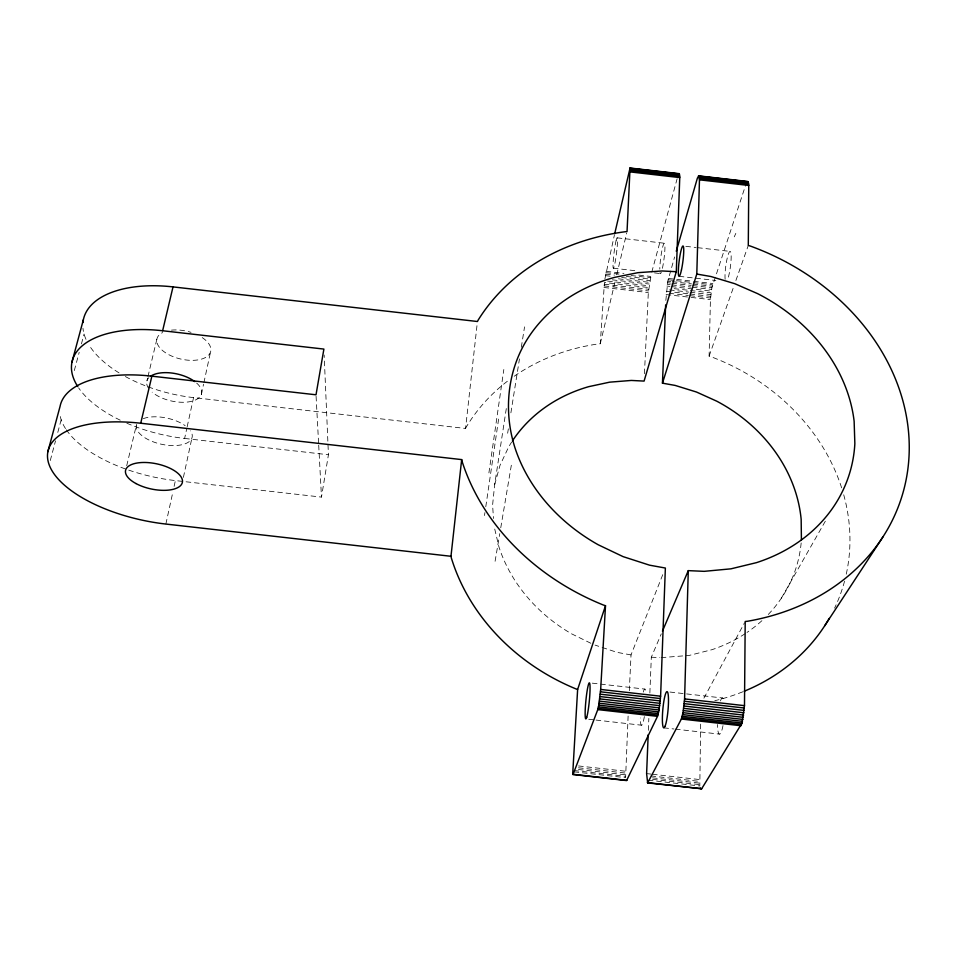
<?xml version="1.0" encoding="UTF-8"?>
<svg xmlns="http://www.w3.org/2000/svg" width="957" height="957" viewBox="0 0 957 957"><rect width="100%" height="100%" fill="white"/><g stroke="black" fill="none" stroke-linecap="round" stroke-linejoin="round"><path stroke-width="0.72" stroke-dasharray="4.79 3.59" d="M574.044 771.844L625.603 777.646L628.115 716.051M648.272 780.194L699.806 785.984L700.68 722.774M841.634 487.867A205.851 179.27 19.4 0 0 710.824 356.662L709.113 356.136L710.429 299.601L711.888 287.782L746.113 183.696M648.356 730.323L648.846 718.396M649.863 693.024L651.322 657.22L661.287 633.857M665.833 300.462L667.807 281.179L674.613 256.954M629.323 690.715L631.022 654.923L663.727 572.178M644.444 373.708L648.332 292.543L651.394 273.558M514.208 376.245A205.851 179.27 19.4 0 1 598.52 343.898L600.266 343.766L604.453 282.494L648.786 287.543M506.301 408.579L494.649 484.685L492.592 505.081L493.489 518.503M125.355 376.532A102.411 52.874 13.1 0 0 193.553 397.61L465.557 428.449L477.268 322.988M604.884 279.001L614.346 235.278M488.907 472.914L503.825 369.51M484.493 515.548L484.924 512.605M485.785 506.732L499.135 415.565M507.653 433.222L508.346 428.856M510.894 412.826L519.46 358.923M521.314 347.259L524.556 326.863M66.344 429.825A105.844 49.632 12.3 0 0 175.382 480.581L321.48 497.102L328.43 454.742L324.16 355.023M495.092 561.269L499.769 533.623M500.75 527.797L511.337 465.222M183.397 477.376L191.902 438.067M201.353 394.404L203.554 384.212M203.877 382.752L210.492 352.152M165.86 524.053L172.846 492.173M174.114 486.371L175.382 480.581M126.826 423.197A104.098 51.331 12.7 0 0 184.617 438.45L186.842 428.246M187.165 426.786L193.553 397.61M126.707 465.748L136.492 424.705A28.531 13.362 12.3 0 0 167.427 445.244A28.531 13.362 12.3 0 0 190.491 430.817M146.923 380.91L147.593 378.075M147.94 376.663L157.02 338.527M600.266 343.766L615.363 280.509M616.739 274.755L626.691 233.053M50.266 460.532L55.53 440.842M57.791 432.397L61.176 419.728M74.311 370.562L79.192 352.296M81.441 343.874L84.072 334.041M651.777 272.123L677.113 178.78M494.649 484.685L500.056 465.198L508.622 447.027A156.685 136.349 19.4 0 1 511.612 442.134M709.113 356.136L733.911 286.083M735.897 280.473L748.29 245.447M734.258 236.846L735.837 233.364M465.557 428.449L466.215 427.109A205.851 179.27 19.4 0 1 508.203 380.611M703.909 698.167L744.51 622.792M781.391 598.149L827.015 518.251M651.322 657.22L659.768 657.579M661.179 657.638L689.184 655.425L711.888 649.707A156.685 136.349 19.4 0 0 745.79 633.259M592.287 683.154L644.862 689.088M669.972 692.043L722.535 697.976M588.722 719.245L594.584 719.903M596.044 720.071L641.477 725.191M663.739 727.834L674.003 728.995M675.463 729.15L719.413 734.103M578.554 765.947L625.495 771.222M646.609 773.603L650.999 774.093M652.471 774.261L699.388 779.536M578.483 767.789L625.459 773.077M650.987 775.948L699.411 781.391M578.435 769.5L625.459 774.787M652.495 777.826L699.495 783.113M574.021 770.529L625.507 776.318M652.566 779.357L699.627 784.644M617.169 237.838L664.325 243.222M685.822 246.332L696.122 247.504M697.593 247.672L729.964 251.368M613.353 268.211L636.86 270.891M654.492 272.901L660.366 273.57M679.147 276.31L715.884 280.497M606.116 271.357L623.916 273.391M638.75 275.078L650.616 276.429M668.405 278.451L692.126 281.155M693.61 281.322L712.881 283.523M605.865 272.649L619.203 274.169M631.058 275.52L650.329 277.721M668.106 279.743L691.803 282.447M693.287 282.614L712.546 284.803M605.614 274.097L614.502 275.102M626.345 276.453L650.042 279.145M667.807 281.179L670.761 281.514M672.245 281.681L691.492 283.87M692.964 284.038L712.211 286.227M605.362 275.652L611.284 276.322M621.643 277.494L649.755 280.7M667.508 282.722L670.474 283.057M671.946 283.224L691.181 285.413M692.665 285.581L711.888 287.782M618.425 278.81L649.492 282.339M667.232 284.361L670.187 284.696M671.67 284.875L690.894 287.052M692.366 287.232L711.589 289.409M612.277 279.839L649.229 284.05M666.969 286.071L669.924 286.406M671.407 286.574L711.314 291.119M607.611 281.083L649.002 285.796M674.123 288.655L688.896 290.33M690.38 290.509L711.063 292.854M669.481 289.899L688.681 292.088M690.164 292.256L710.848 294.612M604.262 284.217L648.607 289.265M666.335 291.287L688.502 293.811M689.985 293.978L710.668 296.335M604.094 285.892L648.451 290.94M669.146 293.297L688.358 295.486M689.841 295.653L710.525 298.01M603.963 287.483L648.332 292.543M666.072 294.553L689.734 297.256M691.205 297.424L710.429 299.601M184.617 438.45L328.43 454.742M631.022 654.923L617.026 652.351L595.051 645.102M590.864 643.271L571.688 633.881A156.685 136.349 19.4 0 1 498.92 546.818L494.326 527.319M316.085 396.282L318.621 443.725M318.705 445.208L321.48 497.102M120.247 420.195A104.098 51.331 12.7 0 1 78.63 387.872M196.652 383.087A28.064 13.817 12.7 0 1 190.455 401.569A28.064 13.817 12.7 0 1 152.187 392.203M148.67 388.434A28.064 13.817 12.7 0 1 148.861 377.668M119.027 372.859A102.411 52.874 13.1 0 1 88.834 344.711M86.01 339.364A102.411 52.874 13.1 0 1 82.96 328.239M65.507 428.557A105.844 49.632 12.3 0 1 59.884 414.261M143.323 418.628A28.531 13.362 12.3 0 1 185.168 425.662M202.214 337.594A27.609 14.235 13.1 0 1 204.152 358.157A27.609 14.235 13.1 0 1 166.434 353.336A27.609 14.235 13.1 0 1 162.63 332.534M171.459 330.141A27.609 14.235 13.1 0 1 186.818 331.218M188.23 331.565A27.609 14.235 13.1 0 1 191.029 332.366M801.165 542.966A156.685 136.349 19.4 0 1 768.076 614.681M761.904 620.698A156.685 136.349 19.4 0 1 747.01 632.433M844.564 581.15A205.851 179.27 19.4 0 1 834.588 608.114M742.835 691.779A205.851 179.27 19.4 0 1 714.795 700.703M843.715 494.793A205.851 179.27 19.4 0 1 846.251 574.212M662.4 268.319A15.312 1.699 -82.7 0 0 664.924 248.425A15.312 1.699 -82.7 0 0 663.057 245.662L662.675 247.026A15.312 1.699 -82.7 0 0 659.792 269.132M661.275 272.338A15.312 1.699 -82.7 0 1 659.983 272.721M643.26 692.078A18.135 2.357 -84.7 0 1 645.903 692.342M644.36 716.59A18.135 2.357 -84.7 0 1 642.661 723.659L642.243 724.569A18.135 2.357 -84.7 0 1 640.317 717.953M725.143 279.288A15.3 2.345 -82.3 0 1 727.703 256.249A15.3 2.345 -82.3 0 1 731.172 257.301A15.3 2.345 -82.3 0 1 727.404 279.982M720.454 700.919A18.135 3.254 -85.2 0 1 724.09 701.29M723.002 725.585A18.135 3.254 -85.2 0 1 720.968 732.607L720.43 733.505A18.135 3.254 -85.2 0 1 717.439 724.521M616.164 240.315L615.841 241.69A15.312 1.232 -82.9 0 0 613.066 267.206A15.312 1.232 -82.9 0 0 616.703 251.44A15.312 1.232 -82.9 0 0 616.164 240.315"/><path stroke-width="1.44" d="M746.903 182.093L748.171 181.818L748.757 185.455L748.29 245.447L750.204 246.009A231.163 193.816 17.8 0 1 909.246 448.821A231.163 193.816 17.8 0 1 747.417 621.272L745.204 621.488L744.486 705.656L742.034 723.049L701.672 788.747L647.65 782.922L646.609 773.603L648.176 734.809M82.948 322.533A102.411 52.874 13.1 0 1 173.014 286.897L477.435 321.504L478.165 320.069A231.163 193.816 17.8 0 1 625.1 231.75L627.038 231.618L630.053 168.025L614.669 233.843M647.65 782.922L681.372 719.03L683.011 712.666L684.578 698.909L688.286 570.635L704.173 571.341L730.957 568.829L756.437 562.656A175.909 147.33 17.8 0 0 854.852 443.617L854.134 421.271A175.909 147.33 17.8 0 0 757.609 293.643L734.785 283.703L710.955 276.525L696.792 274.049L699.471 179.832L698.873 175.909L697.39 178.134L676.276 251.224M577.633 689.447L575.707 688.801A205.851 179.27 19.4 0 1 451.321 557.883L450.974 556.28L165.86 524.053A107.663 47.802 11.9 0 1 48.221 461.752A107.663 47.802 11.9 0 1 140.727 423.233L461.669 459.599L462.064 461.334A231.163 193.816 17.8 0 0 603.317 605.003L605.506 605.709L577.633 689.447L572.729 773.627L573.016 774.536L626.584 780.577L657.495 716.338L659.038 709.974L660.605 696.206L665.366 568.039L649.54 565.168L623.115 556.639L598.197 544.76A175.909 147.33 17.8 0 1 515.548 449.539C503.633 414.154 506.6 374.031 525.74 341.721A175.909 147.33 17.8 0 1 614.633 277.363L637.948 272.673L662.077 270.963L676.3 271.716L679.757 177.583L679.039 173.624M801.416 540.035L801.165 519.4A156.685 136.349 19.4 0 0 716.781 401.198L696.445 392.011L675.14 385.42L662.459 383.171L665.653 304.9M573.016 774.536L597.778 709.604L598.771 705.142L600.661 689.447L605.506 605.709M450.974 556.28L461.669 459.599M140.727 423.233L151.876 376.173L316.013 394.798L323.897 349.078L162.63 330.751A104.098 51.331 12.7 0 0 77.768 386.568M162.63 330.751L173.014 286.897M47.85 451.776L60.088 406.282A105.844 49.632 12.3 0 1 151.876 376.173M71.919 362.296L83.355 319.77M676.3 271.716L644.085 381.089L631.333 380.443L609.657 382.166L588.699 386.664A156.685 136.349 19.4 0 0 512.402 440.926M662.459 383.171L696.792 274.049M662.459 631.106L688.286 570.635M824.623 625.89L882.821 537.092M600.661 689.447L660.605 696.206M684.578 698.909L744.486 705.656M600.482 691.803L660.45 698.562M684.422 701.266L744.367 708.013M600.254 694.184L660.246 700.943M684.231 703.646L744.187 710.405M600.003 696.564L659.995 703.323M683.992 706.027L743.948 712.786M599.728 698.885L659.708 705.644M683.693 708.347L743.649 715.106M599.417 701.122L659.385 707.869M683.37 710.572L743.314 717.331M599.106 703.216L659.038 709.974M683.011 712.666L742.919 719.413M598.771 705.142L658.667 711.888M682.628 714.592L742.488 721.339M598.436 706.876L658.284 713.611M682.221 716.314L742.034 723.049M598.101 708.371L657.89 715.106M681.803 717.798L741.555 724.533M597.778 709.604L657.495 716.338M681.372 719.03L741.065 725.741M573.422 774.333L626.871 780.338M647.387 782.599L701.672 788.747M630.053 168.025L679.267 173.672M698.634 175.861L747.907 181.507M629.862 168.241L679.446 173.971M698.359 176.064L748.171 181.818M637.051 169.545L640.006 169.891M645.939 170.561L648.894 170.908M662.22 172.427L665.187 172.762M671.108 173.444L674.075 173.779M703.981 177.189L706.936 177.535M712.857 178.205L715.824 178.54M729.138 180.06L732.105 180.406M738.026 181.076L740.981 181.411M630.424 168.91L679.59 174.521M699.244 176.77L748.398 182.38M630.472 169.7L679.685 175.322M699.376 177.571L748.565 183.182M630.484 170.717L679.745 176.339M699.447 178.588L748.685 184.211M630.46 171.949L679.757 177.583M699.471 179.832L748.757 185.455M701.302 788.975L700.297 787.97M150.5 376.292A28.064 13.817 12.7 0 1 194.845 381.628M829.193 618.413A205.851 179.27 19.4 0 1 744.187 691.241M586.701 717.355L586.366 718.276A18.135 1.723 -84.4 0 1 586.258 697.234A18.135 1.723 -84.4 0 1 590.05 686.803A18.135 1.723 -84.4 0 1 586.701 717.355M665.031 726.315L664.577 727.212A18.135 2.608 -84.9 0 1 663.189 706.039A18.135 2.608 -84.9 0 1 668.321 695.763A18.135 2.608 -84.9 0 1 665.031 726.315M136.002 483.56A29.021 12.86 11.9 0 0 182.141 483.201A29.021 12.86 11.9 0 0 143.789 462.47A29.021 12.86 11.9 0 0 136.002 483.56M681.444 269.994A15.3 1.878 -82.6 0 0 683.154 246.045A15.3 1.878 -82.6 0 0 678.513 267.41A15.3 1.878 -82.6 0 0 681.444 269.994"/></g></svg>
